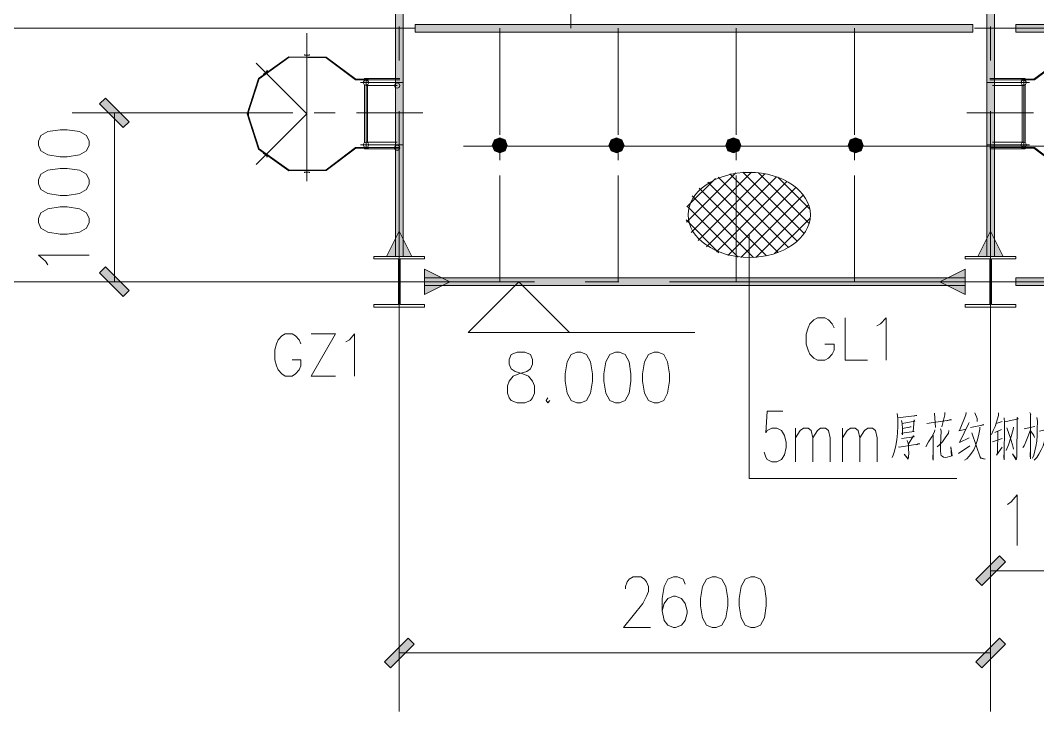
# Model space of a CAD drawing. Header units: millimetres. Extents: x 0 to 586, y 0 to 414.
# Drawn here: x 245.1 to 304.5, y 288.2 to 328.5 of the extents above; entities that cross this region are included whole.
import ezdxf

# ---------------------------------------------------------------- set-up
doc = ezdxf.new("R2010")
doc.units = ezdxf.units.MM

msp = doc.modelspace()

# ---------------------------------------------------------------- hatches: boundary and pattern name
h = msp.add_hatch(color=0)
h.dxf.hatch_style = 2
h.paths.add_polyline_path([(267.433778, 314.727167), (266.989278, 314.727167), (266.989278, 361.064528), (267.433778, 361.064528)])
h = msp.add_hatch(color=0)
h.dxf.hatch_style = 2
h.paths.add_polyline_path([(301.938972, 314.727167), (301.494472, 314.727167), (301.494472, 361.064528), (301.938972, 361.064528)])
h = msp.add_hatch(color=0)
h.dxf.hatch_style = 2
h.paths.add_polyline_path([(268.146389, 327.815222), (268.146389, 328.259722), (300.683083, 328.259722), (300.683083, 327.815222)])
h = msp.add_hatch(color=0)
h.dxf.hatch_style = 2
h.paths.add_polyline_path([(311.576861, 328.259722), (311.576861, 327.815222), (303.198389, 327.815222), (303.198389, 328.259722)])
h = msp.add_hatch(color=0)
h.dxf.hatch_style = 2
h.paths.add_polyline_path([(249.724333, 323.624222), (250.073583, 323.969944), (251.452944, 322.590583), (251.107222, 322.241333)])
h = msp.add_hatch(color=0)
h.dxf.hatch_style = 2
h.paths.add_polyline_path([(272.76425, 321.521667), (272.633722, 321.207694), (273.078222, 321.207694)])
h = msp.add_hatch(color=0)
h.dxf.hatch_style = 2
h.paths.add_polyline_path([(272.633722, 321.207694), (272.76425, 320.893722), (273.078222, 321.207694)])
h = msp.add_hatch(color=0)
h.dxf.hatch_style = 2
h.paths.add_polyline_path([(273.078222, 321.652194), (272.76425, 321.521667), (273.078222, 321.207694)])
h = msp.add_hatch(color=0)
h.dxf.hatch_style = 2
h.paths.add_polyline_path([(272.76425, 320.893722), (273.078222, 320.763194), (273.078222, 321.207694)])
h = msp.add_hatch(color=0)
h.dxf.hatch_style = 2
h.paths.add_polyline_path([(273.392194, 321.521667), (273.078222, 321.652194), (273.078222, 321.207694)])
h = msp.add_hatch(color=0)
h.dxf.hatch_style = 2
h.paths.add_polyline_path([(273.519194, 321.207694), (273.392194, 321.521667), (273.078222, 321.207694)])
h = msp.add_hatch(color=0)
h.dxf.hatch_style = 2
h.paths.add_polyline_path([(273.078222, 320.763194), (273.392194, 320.893722), (273.078222, 321.207694)])
h = msp.add_hatch(color=0)
h.dxf.hatch_style = 2
h.paths.add_polyline_path([(273.392194, 320.893722), (273.519194, 321.207694), (273.078222, 321.207694)])
h = msp.add_hatch(color=0)
h.dxf.hatch_style = 2
h.paths.add_polyline_path([(279.579917, 321.521667), (279.449389, 321.207694), (279.893889, 321.207694)])
h = msp.add_hatch(color=0)
h.dxf.hatch_style = 2
h.paths.add_polyline_path([(279.449389, 321.207694), (279.579917, 320.893722), (279.893889, 321.207694)])
h = msp.add_hatch(color=0)
h.dxf.hatch_style = 2
h.paths.add_polyline_path([(279.893889, 321.652194), (279.579917, 321.521667), (279.893889, 321.207694)])
h = msp.add_hatch(color=0)
h.dxf.hatch_style = 2
h.paths.add_polyline_path([(279.579917, 320.893722), (279.893889, 320.763194), (279.893889, 321.207694)])
h = msp.add_hatch(color=0)
h.dxf.hatch_style = 2
h.paths.add_polyline_path([(280.207861, 321.521667), (279.893889, 321.652194), (279.893889, 321.207694)])
h = msp.add_hatch(color=0)
h.dxf.hatch_style = 2
h.paths.add_polyline_path([(280.338389, 321.207694), (280.207861, 321.521667), (279.893889, 321.207694)])
h = msp.add_hatch(color=0)
h.dxf.hatch_style = 2
h.paths.add_polyline_path([(279.893889, 320.763194), (280.207861, 320.893722), (279.893889, 321.207694)])
h = msp.add_hatch(color=0)
h.dxf.hatch_style = 2
h.paths.add_polyline_path([(280.207861, 320.893722), (280.338389, 321.207694), (279.893889, 321.207694)])
h = msp.add_hatch(color=0)
h.dxf.hatch_style = 2
h.paths.add_polyline_path([(286.395583, 321.521667), (286.265056, 321.207694), (286.709556, 321.207694)])
h = msp.add_hatch(color=0)
h.dxf.hatch_style = 2
h.paths.add_polyline_path([(286.265056, 321.207694), (286.395583, 320.893722), (286.709556, 321.207694)])
h = msp.add_hatch(color=0)
h.dxf.hatch_style = 2
h.paths.add_polyline_path([(286.709556, 321.652194), (286.395583, 321.521667), (286.709556, 321.207694)])
h = msp.add_hatch(color=0)
h.dxf.hatch_style = 2
h.paths.add_polyline_path([(286.395583, 320.893722), (286.709556, 320.763194), (286.709556, 321.207694)])
h = msp.add_hatch(color=0)
h.dxf.hatch_style = 2
h.paths.add_polyline_path([(287.023528, 321.521667), (286.709556, 321.652194), (286.709556, 321.207694)])
h = msp.add_hatch(color=0)
h.dxf.hatch_style = 2
h.paths.add_polyline_path([(287.154056, 321.207694), (287.023528, 321.521667), (286.709556, 321.207694)])
h = msp.add_hatch(color=0)
h.dxf.hatch_style = 2
h.paths.add_polyline_path([(286.709556, 320.763194), (287.023528, 320.893722), (286.709556, 321.207694)])
h = msp.add_hatch(color=0)
h.dxf.hatch_style = 2
h.paths.add_polyline_path([(287.023528, 320.893722), (287.154056, 321.207694), (286.709556, 321.207694)])
h = msp.add_hatch(color=0)
h.dxf.hatch_style = 2
h.paths.add_polyline_path([(293.532278, 321.521667), (293.40175, 321.207694), (293.84625, 321.207694)])
h = msp.add_hatch(color=0)
h.dxf.hatch_style = 2
h.paths.add_polyline_path([(293.40175, 321.207694), (293.532278, 320.893722), (293.84625, 321.207694)])
h = msp.add_hatch(color=0)
h.dxf.hatch_style = 2
h.paths.add_polyline_path([(293.84625, 321.652194), (293.532278, 321.521667), (293.84625, 321.207694)])
h = msp.add_hatch(color=0)
h.dxf.hatch_style = 2
h.paths.add_polyline_path([(293.532278, 320.893722), (293.84625, 320.763194), (293.84625, 321.207694)])
h = msp.add_hatch(color=0)
h.dxf.hatch_style = 2
h.paths.add_polyline_path([(294.160222, 321.521667), (293.84625, 321.652194), (293.84625, 321.207694)])
h = msp.add_hatch(color=0)
h.dxf.hatch_style = 2
h.paths.add_polyline_path([(294.29075, 321.207694), (294.160222, 321.521667), (293.84625, 321.207694)])
h = msp.add_hatch(color=0)
h.dxf.hatch_style = 2
h.paths.add_polyline_path([(293.84625, 320.763194), (294.160222, 320.893722), (293.84625, 321.207694)])
h = msp.add_hatch(color=0)
h.dxf.hatch_style = 2
h.paths.add_polyline_path([(294.160222, 320.893722), (294.29075, 321.207694), (293.84625, 321.207694)])
h = msp.add_hatch(color=0)
h.dxf.hatch_style = 2
h.paths.add_polyline_path([(266.470694, 314.727167), (267.948833, 314.727167), (267.211528, 316.205306)])
h = msp.add_hatch(color=0)
h.dxf.hatch_style = 2
h.paths.add_polyline_path([(300.979417, 314.727167), (302.457556, 314.727167), (301.716722, 316.205306)])
h = msp.add_hatch(color=0)
h.dxf.hatch_style = 2
h.paths.add_polyline_path([(251.452944, 312.730444), (251.107222, 312.384722), (249.724333, 313.764083), (250.073583, 314.113333)])
h = msp.add_hatch(color=0)
h.dxf.hatch_style = 2
h.paths.add_polyline_path([(268.689667, 313.986333), (268.689667, 312.508194), (270.167806, 313.249028)])
h = msp.add_hatch(color=0)
h.dxf.hatch_style = 2
h.paths.add_polyline_path([(268.689667, 313.026778), (268.689667, 313.471278), (300.238583, 313.471278), (300.238583, 313.026778)])
h = msp.add_hatch(color=0)
h.dxf.hatch_style = 2
h.paths.add_polyline_path([(300.238583, 312.508194), (300.238583, 313.986333), (298.760444, 313.249028)])
h = msp.add_hatch(color=0)
h.dxf.hatch_style = 2
h.paths.add_polyline_path([(311.576861, 313.471278), (311.576861, 313.026778), (303.198389, 313.026778), (303.198389, 313.471278)])
h = msp.add_hatch(color=0)
h.dxf.hatch_style = 2
h.paths.add_polyline_path([(301.201667, 295.525472), (300.852417, 295.871194), (302.235306, 297.254083), (302.581028, 296.904833)])
h = msp.add_hatch(color=0)
h.dxf.hatch_style = 2
h.paths.add_polyline_path([(267.726583, 292.456306), (268.075833, 292.107056), (266.696472, 290.727694), (266.347222, 291.076944)])
h = msp.add_hatch(color=0)
h.dxf.hatch_style = 2
h.paths.add_polyline_path([(301.201667, 290.727694), (300.852417, 291.076944), (302.235306, 292.456306), (302.581028, 292.107056)])

# ---------------------------------------------------------------- linework, layer by layer
at = {"color": 0, "lineweight": 0}
for points in [[(267.433778, 314.727167), (266.989278, 314.727167), (266.989278, 361.064528), (267.433778, 361.064528)], [(301.938972, 314.727167), (301.494472, 314.727167), (301.494472, 361.064528), (301.938972, 361.064528)], [(268.146389, 327.815222), (268.146389, 328.259722), (300.683083, 328.259722), (300.683083, 327.815222)], [(311.576861, 328.259722), (311.576861, 327.815222), (303.198389, 327.815222), (303.198389, 328.259722)], [(265.116028, 324.869528), (265.161889, 324.978889), (265.274778, 325.02475), (265.387667, 324.978889), (265.433528, 324.869528), (265.387667, 324.756639), (265.274778, 324.710778), (265.161889, 324.756639)], [(266.932833, 324.696667), (266.978694, 324.806028), (267.088056, 324.851889), (267.200944, 324.806028), (267.246806, 324.696667), (267.200944, 324.583778), (267.088056, 324.537917), (266.978694, 324.583778)], [(303.494722, 324.869528), (303.544111, 324.978889), (303.653472, 325.02475), (303.766361, 324.978889), (303.812222, 324.869528), (303.766361, 324.756639), (303.653472, 324.710778), (303.544111, 324.756639)], [(249.724333, 323.624222), (250.073583, 323.969944), (251.452944, 322.590583), (251.107222, 322.241333)], [(246.154222, 321.218278), (246.295333, 320.883139), (246.715139, 320.657361), (247.420694, 320.544472), (247.844028, 320.544472), (248.546056, 320.657361), (248.969389, 320.883139), (249.1105, 321.218278), (249.1105, 321.444056), (248.969389, 321.782722), (248.546056, 322.0085), (247.844028, 322.121389), (247.420694, 322.121389), (246.715139, 322.0085), (246.295333, 321.782722), (246.154222, 321.444056)], [(265.116028, 321.239444), (265.161889, 321.352333), (265.274778, 321.398194), (265.387667, 321.352333), (265.433528, 321.239444), (265.387667, 321.130083), (265.274778, 321.084222), (265.161889, 321.130083)], [(266.932833, 321.066583), (266.978694, 321.179472), (267.088056, 321.225333), (267.200944, 321.179472), (267.246806, 321.066583), (267.200944, 320.953694), (267.088056, 320.907833), (266.978694, 320.953694)], [(272.76425, 321.521667), (272.633722, 321.207694), (273.078222, 321.207694)], [(272.633722, 321.207694), (272.76425, 320.893722), (273.078222, 321.207694)], [(273.078222, 321.652194), (272.76425, 321.521667), (273.078222, 321.207694)], [(272.76425, 320.893722), (273.078222, 320.763194), (273.078222, 321.207694)], [(273.392194, 321.521667), (273.078222, 321.652194), (273.078222, 321.207694)], [(273.519194, 321.207694), (273.392194, 321.521667), (273.078222, 321.207694)], [(273.078222, 320.763194), (273.392194, 320.893722), (273.078222, 321.207694)], [(273.392194, 320.893722), (273.519194, 321.207694), (273.078222, 321.207694)], [(279.579917, 321.521667), (279.449389, 321.207694), (279.893889, 321.207694)], [(279.449389, 321.207694), (279.579917, 320.893722), (279.893889, 321.207694)], [(279.893889, 321.652194), (279.579917, 321.521667), (279.893889, 321.207694)], [(279.579917, 320.893722), (279.893889, 320.763194), (279.893889, 321.207694)], [(280.207861, 321.521667), (279.893889, 321.652194), (279.893889, 321.207694)], [(280.338389, 321.207694), (280.207861, 321.521667), (279.893889, 321.207694)], [(279.893889, 320.763194), (280.207861, 320.893722), (279.893889, 321.207694)], [(280.207861, 320.893722), (280.338389, 321.207694), (279.893889, 321.207694)], [(286.395583, 321.521667), (286.265056, 321.207694), (286.709556, 321.207694)], [(286.265056, 321.207694), (286.395583, 320.893722), (286.709556, 321.207694)], [(286.709556, 321.652194), (286.395583, 321.521667), (286.709556, 321.207694)], [(286.395583, 320.893722), (286.709556, 320.763194), (286.709556, 321.207694)], [(287.023528, 321.521667), (286.709556, 321.652194), (286.709556, 321.207694)], [(287.154056, 321.207694), (287.023528, 321.521667), (286.709556, 321.207694)], [(286.709556, 320.763194), (287.023528, 320.893722), (286.709556, 321.207694)], [(287.023528, 320.893722), (287.154056, 321.207694), (286.709556, 321.207694)], [(293.532278, 321.521667), (293.40175, 321.207694), (293.84625, 321.207694)], [(293.40175, 321.207694), (293.532278, 320.893722), (293.84625, 321.207694)], [(293.84625, 321.652194), (293.532278, 321.521667), (293.84625, 321.207694)], [(293.532278, 320.893722), (293.84625, 320.763194), (293.84625, 321.207694)], [(294.160222, 321.521667), (293.84625, 321.652194), (293.84625, 321.207694)], [(294.29075, 321.207694), (294.160222, 321.521667), (293.84625, 321.207694)], [(293.84625, 320.763194), (294.160222, 320.893722), (293.84625, 321.207694)], [(294.160222, 320.893722), (294.29075, 321.207694), (293.84625, 321.207694)], [(303.494722, 321.239444), (303.544111, 321.352333), (303.653472, 321.398194), (303.766361, 321.352333), (303.812222, 321.239444), (303.766361, 321.130083), (303.653472, 321.084222), (303.544111, 321.130083)], [(246.154222, 318.967556), (246.295333, 318.628889), (246.715139, 318.403111), (247.420694, 318.290222), (247.844028, 318.290222), (248.546056, 318.403111), (248.969389, 318.628889), (249.1105, 318.967556), (249.1105, 319.189806), (248.969389, 319.528472), (248.546056, 319.75425), (247.844028, 319.867139), (247.420694, 319.867139), (246.715139, 319.75425), (246.295333, 319.528472), (246.154222, 319.189806)], [(246.154222, 316.713306), (246.295333, 316.374639), (246.715139, 316.148861), (247.420694, 316.035972), (247.844028, 316.035972), (248.546056, 316.148861), (248.969389, 316.374639), (249.1105, 316.713306), (249.1105, 316.939083), (248.969389, 317.274222), (248.546056, 317.5), (247.844028, 317.612889), (247.420694, 317.612889), (246.715139, 317.5), (246.295333, 317.274222), (246.154222, 316.939083)], [(266.470694, 314.727167), (267.948833, 314.727167), (267.211528, 316.205306)], [(300.979417, 314.727167), (302.457556, 314.727167), (301.716722, 316.205306)], [(251.452944, 312.730444), (251.107222, 312.384722), (249.724333, 313.764083), (250.073583, 314.113333)], [(268.689667, 313.986333), (268.689667, 312.508194), (270.167806, 313.249028)], [(268.689667, 313.026778), (268.689667, 313.471278), (300.238583, 313.471278), (300.238583, 313.026778)], [(300.238583, 312.508194), (300.238583, 313.986333), (298.760444, 313.249028)], [(311.576861, 313.471278), (311.576861, 313.026778), (303.198389, 313.026778), (303.198389, 313.471278)], [(274.087167, 309.146222), (273.7485, 309.005111), (273.635611, 308.722889), (273.635611, 308.444194), (273.7485, 308.161972), (273.974278, 308.020861), (274.425833, 307.87975), (274.7645, 307.738639), (274.98675, 307.456417), (275.099639, 307.174194), (275.099639, 306.750861), (274.98675, 306.472167), (274.877389, 306.331056), (274.538722, 306.189944), (274.087167, 306.189944), (273.7485, 306.331056), (273.635611, 306.472167), (273.522722, 306.750861), (273.522722, 307.174194), (273.635611, 307.456417), (273.861389, 307.738639), (274.200056, 307.87975), (274.651611, 308.020861), (274.877389, 308.161972), (274.98675, 308.444194), (274.98675, 308.722889), (274.877389, 309.005111), (274.538722, 309.146222)], [(277.579667, 309.146222), (277.241, 309.005111), (277.015222, 308.581778), (276.902333, 307.87975), (276.902333, 307.456417), (277.015222, 306.750861), (277.241, 306.331056), (277.579667, 306.189944), (277.805444, 306.189944), (278.144111, 306.331056), (278.369889, 306.750861), (278.482778, 307.456417), (278.482778, 307.87975), (278.369889, 308.581778), (278.144111, 309.005111), (277.805444, 309.146222)], [(279.833917, 309.146222), (279.49525, 309.005111), (279.269472, 308.581778), (279.156583, 307.87975), (279.156583, 307.456417), (279.269472, 306.750861), (279.49525, 306.331056), (279.833917, 306.189944), (280.059694, 306.189944), (280.398361, 306.331056), (280.620611, 306.750861), (280.7335, 307.456417), (280.7335, 307.87975), (280.620611, 308.581778), (280.398361, 309.005111), (280.059694, 309.146222)], [(282.088167, 309.146222), (281.7495, 309.005111), (281.523722, 308.581778), (281.410833, 307.87975), (281.410833, 307.456417), (281.523722, 306.750861), (281.7495, 306.331056), (282.088167, 306.189944), (282.313944, 306.189944), (282.649083, 306.331056), (282.874861, 306.750861), (282.98775, 307.456417), (282.98775, 307.87975), (282.874861, 308.581778), (282.649083, 309.005111), (282.313944, 309.146222)], [(301.201667, 295.525472), (300.852417, 295.871194), (302.235306, 297.254083), (302.581028, 296.904833)], [(285.478361, 296.029944), (285.139694, 295.888833), (284.913917, 295.4655), (284.801028, 294.759944), (284.801028, 294.340139), (284.913917, 293.634583), (285.139694, 293.21125), (285.478361, 293.070139), (285.704139, 293.070139), (286.042806, 293.21125), (286.268583, 293.634583), (286.381472, 294.340139), (286.381472, 294.759944), (286.268583, 295.4655), (286.042806, 295.888833), (285.704139, 296.029944)], [(287.732611, 296.029944), (287.393944, 295.888833), (287.168167, 295.4655), (287.055278, 294.759944), (287.055278, 294.340139), (287.168167, 293.634583), (287.393944, 293.21125), (287.732611, 293.070139), (287.958389, 293.070139), (288.297056, 293.21125), (288.519306, 293.634583), (288.632194, 294.340139), (288.632194, 294.759944), (288.519306, 295.4655), (288.297056, 295.888833), (287.958389, 296.029944)], [(267.726583, 292.456306), (268.075833, 292.107056), (266.696472, 290.727694), (266.347222, 291.076944)], [(301.201667, 290.727694), (300.852417, 291.076944), (302.235306, 292.456306), (302.581028, 292.107056)]]:
    msp.add_lwpolyline(points, close=True, dxfattribs=at)
for points in [[(277.223361, 334.715556), (277.223361, 328.037472)], [(268.146389, 328.037472), (239.4585, 328.037472)], [(261.824611, 327.758778), (261.824611, 319.122778)], [(267.211528, 326.16775), (267.211528, 328.139778)], [(273.078222, 321.825056), (273.078222, 328.037472)], [(279.978556, 321.825056), (279.978556, 328.037472)], [(286.878889, 321.825056), (286.878889, 328.037472)], [(293.78275, 321.825056), (293.78275, 328.037472)], [(300.781861, 328.037472), (343.662, 328.037472)], [(301.716722, 326.16775), (301.716722, 328.139778)], [(261.676444, 326.502889), (261.676444, 326.464083)], [(261.972778, 326.502889), (261.972778, 326.464083)], [(264.675056, 325.067083), (262.939389, 326.361778), (260.769806, 326.382944), (259.009444, 325.116472), (258.335639, 323.05625), (259.009444, 320.9925), (260.769806, 319.726028), (262.939389, 319.747194), (264.675056, 321.041889)], [(264.657417, 325.02475), (262.939389, 326.319444), (260.790972, 326.347667), (259.041194, 325.095306), (258.374444, 323.05625), (259.041194, 321.013667), (260.790972, 319.761306), (262.939389, 319.789528), (264.657417, 321.084222)], [(258.864806, 326.012528), (261.824611, 323.05625)], [(261.972778, 326.464083), (261.676444, 326.464083)], [(304.253194, 321.041889), (305.992389, 319.747194), (308.158444, 319.726028), (309.922333, 320.9925), (310.596139, 323.05625), (309.922333, 325.116472), (308.158444, 326.382944), (305.992389, 326.361778), (304.253194, 325.067083)], [(304.274361, 321.084222), (305.988861, 319.789528), (308.137278, 319.761306), (309.887056, 321.013667), (310.553806, 323.05625), (309.887056, 325.095306), (308.137278, 326.347667), (305.988861, 326.319444), (304.274361, 325.02475)], [(259.281083, 325.388111), (259.309306, 325.359889)], [(259.517444, 325.568028), (259.309306, 325.359889)], [(259.489222, 325.59625), (259.517444, 325.568028)], [(264.657417, 325.02475), (265.391194, 325.02475)], [(264.675056, 325.067083), (265.183056, 325.067083)], [(264.946694, 324.869528), (267.394972, 324.869528)], [(265.183056, 325.105889), (265.183056, 325.02475)], [(265.183056, 325.105889), (267.246806, 325.105889)], [(265.183056, 325.067083), (265.391194, 325.067083)], [(265.186583, 324.739), (265.186583, 321.369972)], [(265.274778, 325.02475), (267.246806, 325.02475)], [(265.274778, 325.02475), (265.274778, 321.084222)], [(265.362972, 324.739), (265.362972, 321.369972)], [(265.391194, 325.02475), (265.391194, 325.067083)], [(303.981556, 324.869528), (301.533278, 324.869528)], [(303.745194, 325.105889), (301.681444, 325.105889)], [(303.653472, 325.02475), (301.681444, 325.02475)], [(303.745194, 325.067083), (303.540583, 325.067083)], [(303.540583, 325.02475), (303.540583, 325.067083)], [(304.274361, 325.02475), (303.540583, 325.02475)], [(303.565278, 324.739), (303.565278, 321.369972)], [(303.653472, 325.02475), (303.653472, 321.084222)], [(303.741667, 324.739), (303.741667, 321.369972)], [(303.745194, 325.105889), (303.745194, 325.02475)], [(304.253194, 325.067083), (303.745194, 325.067083)], [(265.274778, 324.710778), (267.088056, 324.710778)], [(303.653472, 324.710778), (301.840194, 324.710778)], [(257.129139, 323.105639), (248.12625, 323.105639)], [(250.588639, 323.116222), (250.588639, 323.126806)], [(250.588639, 313.249028), (250.588639, 323.105639)], [(257.129139, 323.105639), (261.013222, 323.105639)], [(258.377972, 323.200889), (258.416778, 323.200889)], [(258.416778, 323.200889), (258.416778, 322.908083)], [(258.864806, 320.096444), (261.824611, 323.05625)], [(262.247944, 323.105639), (263.479139, 323.105639)], [(264.713861, 323.105639), (268.597944, 323.105639)], [(267.211528, 291.761333), (267.211528, 323.207944)], [(304.217917, 323.105639), (300.330306, 323.105639)], [(301.716722, 291.761333), (301.716722, 323.207944)], [(258.377972, 322.908083), (258.416778, 322.908083)], [(264.946694, 321.239444), (267.394972, 321.239444)], [(265.274778, 321.398194), (267.088056, 321.398194)], [(270.965083, 321.158306), (305.590222, 321.158306)], [(303.981556, 321.239444), (301.533278, 321.239444)], [(303.653472, 321.398194), (301.840194, 321.398194)], [(259.281083, 320.720861), (259.309306, 320.749083)], [(259.309306, 320.749083), (259.517444, 320.540944)], [(264.657417, 321.084222), (265.391194, 321.084222)], [(264.675056, 321.041889), (265.274778, 321.041889)], [(265.183056, 321.003083), (265.183056, 321.084222)], [(265.183056, 321.041889), (265.391194, 321.041889)], [(265.183056, 321.003083), (267.246806, 321.003083)], [(265.274778, 321.084222), (267.246806, 321.084222)], [(265.391194, 321.084222), (265.391194, 321.041889)], [(273.078222, 320.346917), (273.078222, 320.939583)], [(279.978556, 320.346917), (279.978556, 320.939583)], [(286.878889, 320.346917), (286.878889, 320.939583)], [(293.78275, 320.346917), (293.78275, 320.939583)], [(303.653472, 321.084222), (301.681444, 321.084222)], [(303.745194, 321.003083), (301.681444, 321.003083)], [(304.274361, 321.084222), (303.540583, 321.084222)], [(303.540583, 321.084222), (303.540583, 321.041889)], [(303.745194, 321.041889), (303.540583, 321.041889)], [(304.253194, 321.041889), (303.653472, 321.041889)], [(303.745194, 321.003083), (303.745194, 321.084222)], [(259.489222, 320.512722), (259.517444, 320.540944)], [(261.676444, 319.644889), (261.972778, 319.644889)], [(261.676444, 319.606083), (261.676444, 319.644889)], [(261.972778, 319.606083), (261.972778, 319.644889)], [(273.078222, 313.249028), (273.078222, 319.457917)], [(279.978556, 313.249028), (279.978556, 319.457917)], [(283.982583, 316.730944), (286.854194, 319.602556)], [(284.250694, 316.127694), (287.771417, 319.648417)], [(284.652861, 315.6585), (288.547528, 319.556694)], [(290.424306, 315.616167), (286.501417, 319.539056)], [(286.878889, 313.249028), (286.878889, 319.457917)], [(290.844111, 316.067722), (287.266944, 319.644889)], [(291.122806, 316.660389), (288.170056, 319.613139)], [(293.78275, 313.249028), (293.78275, 319.457917)], [(283.996694, 317.616417), (285.658278, 319.281528)], [(285.150278, 315.288083), (289.235444, 319.369722)], [(289.330694, 314.967056), (285.227889, 319.066333)], [(285.728833, 314.99175), (289.838694, 319.105139)], [(289.919833, 315.249278), (285.820556, 319.345028)], [(291.165139, 317.485889), (289.309528, 319.345028)], [(287.891361, 314.660139), (284.300083, 318.254944)], [(288.653361, 314.7695), (284.719889, 318.702972)], [(286.395583, 314.787139), (290.35375, 318.748833)], [(287.150528, 314.670722), (290.784139, 318.307861)], [(286.995306, 314.684833), (284.014333, 317.669333)], [(288.025417, 314.67425), (291.091056, 317.739889)], [(285.869944, 314.942361), (283.957889, 316.854417)], [(289.1155, 314.8965), (291.182778, 316.96025)], [(287.62325, 301.769639), (287.62325, 316.004222)], [(246.715139, 314.233278), (246.577556, 314.459056), (246.154222, 314.797722), (249.1105, 314.797722)], [(265.733389, 314.727167), (265.733389, 314.579)], [(268.689667, 314.727167), (265.733389, 314.727167)], [(268.689667, 314.579), (268.689667, 314.727167)], [(300.238583, 314.727167), (300.238583, 314.579)], [(303.198389, 314.727167), (300.238583, 314.727167)], [(303.198389, 314.579), (303.198389, 314.727167)], [(265.733389, 314.579), (267.162139, 314.579)], [(267.162139, 314.579), (267.162139, 311.915528)], [(267.260917, 311.915528), (267.260917, 314.579)], [(267.260917, 314.579), (268.689667, 314.579)], [(300.238583, 314.579), (301.667333, 314.579)], [(301.667333, 314.579), (301.667333, 311.915528)], [(301.766111, 311.915528), (301.766111, 314.579)], [(301.766111, 314.579), (303.198389, 314.579)], [(216.609083, 313.249028), (257.351389, 313.249028)], [(245.519222, 313.249028), (275.099639, 313.249028)], [(267.895917, 313.249028), (248.12625, 313.249028)], [(250.588639, 313.238444), (250.588639, 313.227861)], [(271.226139, 310.289222), (274.182417, 313.249028)], [(274.182417, 313.249028), (277.142222, 310.289222)], [(278.055917, 313.249028), (280.027944, 313.249028)], [(282.984222, 313.249028), (301.716722, 313.249028)], [(301.032333, 313.249028), (334.990722, 313.249028)], [(265.733389, 311.915528), (267.162139, 311.915528)], [(265.733389, 311.915528), (265.733389, 311.767361)], [(265.733389, 311.767361), (268.689667, 311.767361)], [(267.260917, 311.915528), (268.689667, 311.915528)], [(268.689667, 311.767361), (268.689667, 311.915528)], [(300.238583, 311.915528), (301.667333, 311.915528)], [(300.238583, 311.915528), (300.238583, 311.767361)], [(300.238583, 311.767361), (303.198389, 311.767361)], [(301.766111, 311.915528), (303.198389, 311.915528)], [(303.198389, 311.767361), (303.198389, 311.915528)], [(292.590361, 310.553806), (292.481, 310.790167), (292.262278, 311.023), (292.047083, 311.139417), (291.613167, 311.139417), (291.397972, 311.023), (291.17925, 310.790167), (291.073417, 310.553806), (290.964056, 310.201028), (290.964056, 309.615417), (291.073417, 309.262639), (291.17925, 309.029806), (291.397972, 308.793444), (291.613167, 308.677028), (292.047083, 308.677028), (292.262278, 308.793444), (292.481, 309.029806), (292.590361, 309.262639), (292.590361, 309.615417), (292.047083, 309.615417)], [(293.239472, 311.139417), (293.239472, 308.677028), (294.537694, 308.677028)], [(295.080972, 310.670222), (295.296167, 310.790167), (295.620722, 311.139417), (295.620722, 308.677028)], [(261.471833, 309.629528), (261.369528, 309.862361), (261.164917, 310.098722), (260.963833, 310.215139), (260.558139, 310.215139), (260.357056, 310.098722), (260.152444, 309.862361), (260.053667, 309.629528), (259.951361, 309.27675), (259.951361, 308.687611), (260.053667, 308.338361), (260.152444, 308.102), (260.357056, 307.869167), (260.558139, 307.749222), (260.963833, 307.749222), (261.164917, 307.869167), (261.369528, 308.102), (261.471833, 308.338361), (261.471833, 308.687611), (260.963833, 308.687611)], [(262.078611, 310.215139), (263.496778, 310.215139), (262.078611, 307.749222), (263.496778, 307.749222)], [(264.103556, 309.745944), (264.304639, 309.862361), (264.608028, 310.215139), (264.608028, 307.749222)], [(277.142222, 310.289222), (271.226139, 310.289222)], [(274.182417, 310.289222), (284.455306, 310.289222)], [(275.889861, 306.472167), (275.776972, 306.331056), (275.889861, 306.189944), (276.00275, 306.331056)], [(301.716722, 306.803778), (301.716722, 293.923861)], [(289.605861, 305.696056), (288.688639, 305.696056), (288.596917, 304.429583), (288.688639, 304.570694), (288.963806, 304.708278), (289.238972, 304.708278), (289.514139, 304.570694), (289.697583, 304.288472), (289.789306, 303.865139), (289.789306, 303.582917), (289.697583, 303.159583), (289.514139, 302.877361), (289.238972, 302.739778), (288.963806, 302.739778), (288.688639, 302.877361), (288.596917, 303.018472), (288.505194, 303.300694)], [(296.269833, 305.554944), (296.301583, 305.27625), (296.301583, 304.835278), (296.283944, 304.415472), (296.255722, 304.020361), (296.19575, 303.692278), (296.118139, 303.367722), (296.044056, 303.134889), (295.980556, 302.993778)], [(296.315694, 305.300944), (297.419889, 305.438528), (297.359917, 305.438528), (297.239972, 305.417361)], [(296.527361, 305.159833), (296.559111, 304.972861), (296.573222, 304.669472), (296.573222, 304.320222), (296.541472, 304.415472), (297.254083, 304.507194), (297.194111, 304.507194), (297.268194, 305.184528), (297.299944, 305.113972), (296.559111, 304.972861)], [(297.994917, 304.972861), (299.43425, 305.184528), (299.374278, 305.205694), (299.162611, 305.135139)], [(298.45, 305.579639), (298.509972, 304.740028)], [(299.056778, 305.6255), (299.056778, 305.487917), (298.873333, 304.785889)], [(300.295028, 305.6255), (300.266806, 305.487917), (299.903444, 304.57775), (299.857583, 304.553056), (300.295028, 304.648306)], [(300.795972, 305.604333), (300.933556, 305.27625), (300.933556, 305.089278)], [(302.189444, 305.604333), (302.189444, 305.438528), (301.977778, 304.810583), (301.871944, 304.57775), (301.780222, 304.344917)], [(302.506944, 305.300944), (302.538694, 305.043417), (302.521056, 302.856194), (302.492833, 303.039639), (302.521056, 303.297167)], [(302.552806, 305.068111), (303.325389, 305.255083), (303.279528, 305.322111), (303.261889, 305.113972), (303.247778, 303.039639), (303.233667, 302.923222), (303.219556, 302.856194), (302.99025, 303.205444), (303.233667, 302.902056)], [(304.00625, 305.6255), (304.066222, 305.509083), (304.052111, 305.533778), (304.052111, 302.923222), (304.020361, 303.110194), (304.034472, 303.297167)], [(304.415472, 305.322111), (304.457806, 305.113972), (304.443694, 304.648306), (304.429583, 304.274361), (304.415472, 303.949806), (304.369611, 303.646417), (304.309639, 303.388889), (304.246139, 303.134889), (304.172056, 302.947917)], [(290.336111, 302.739778), (290.336111, 304.708278)], [(290.336111, 304.147361), (290.611278, 304.570694), (290.794722, 304.708278), (291.069889, 304.708278), (291.253333, 304.570694), (291.345056, 304.147361), (291.345056, 302.739778)], [(291.345056, 304.147361), (291.620222, 304.570694), (291.803667, 304.708278), (292.078833, 304.708278), (292.25875, 304.570694), (292.350472, 304.147361), (292.350472, 302.739778)], [(293.08425, 302.739778), (293.08425, 304.708278)], [(293.08425, 304.147361), (293.359417, 304.570694), (293.542861, 304.708278), (293.818028, 304.708278), (294.001472, 304.570694), (294.089667, 304.147361), (294.089667, 302.739778)], [(294.089667, 304.147361), (294.364833, 304.570694), (294.548278, 304.708278), (294.823444, 304.708278), (295.006889, 304.570694), (295.098611, 304.147361), (295.098611, 302.739778)], [(296.573222, 304.694167), (297.088278, 304.785889), (297.028306, 304.785889), (296.950694, 304.740028)], [(298.464111, 304.602444), (298.45, 304.486028), (298.298306, 304.203806), (298.10075, 303.903944), (297.934944, 303.621722)], [(299.282556, 304.57775), (299.268444, 304.415472), (299.070889, 304.136778), (298.905083, 303.903944), (298.721639, 303.716972), (298.601694, 303.621722)], [(298.79925, 304.669472), (298.827472, 304.553056), (298.79925, 303.716972), (298.79925, 303.388889), (298.813361, 303.18075), (298.841583, 303.110194), (298.887444, 303.064333), (298.979167, 303.018472), (299.099111, 302.993778), (299.4025, 303.064333), (299.480111, 303.089028), (299.4025, 303.621722), (299.448361, 303.089028)], [(300.464361, 305.043417), (300.432611, 304.951694), (299.931667, 303.903944), (299.903444, 303.87925), (300.464361, 304.136778)], [(301.08525, 304.764722), (301.08525, 304.648306), (301.007639, 304.253194), (300.933556, 303.970972), (300.841833, 303.671111), (300.736, 303.438278), (300.598417, 303.251306), (300.464361, 303.064333), (300.326778, 302.923222), (300.189194, 302.8315)], [(300.552556, 304.740028), (301.325139, 304.902306), (301.279278, 304.927), (301.173444, 304.856444)], [(302.35525, 304.623611), (301.960139, 304.461333)], [(302.03775, 304.972861), (302.401111, 305.089278)], [(303.050222, 304.764722), (303.036111, 304.623611), (302.930278, 304.2285), (302.764472, 303.738139), (302.626889, 303.413583)], [(302.658639, 304.718861), (302.898528, 304.066222), (302.898528, 304.041528), (302.99025, 303.738139), (303.036111, 303.575861), (303.050222, 303.484139)], [(304.052111, 304.602444), (303.900417, 304.203806), (303.776944, 303.903944), (303.671111, 303.671111), (303.611139, 303.575861)], [(303.671111, 304.669472), (304.309639, 304.810583)], [(304.567167, 304.531889), (305.078694, 304.648306), (305.036361, 304.740028), (305.004611, 304.57775), (304.944639, 304.203806), (304.867028, 303.949806), (304.778833, 303.671111), (304.673, 303.438278), (304.535417, 303.18075), (304.415472, 302.993778), (304.263778, 302.8315)], [(296.51325, 304.112083), (297.254083, 304.203806), (297.222333, 304.253194), (296.922472, 303.787528)], [(296.844861, 303.995667), (296.904833, 303.833389), (296.936583, 303.692278), (296.936583, 303.505306), (296.950694, 303.251306), (296.936583, 303.039639), (296.904833, 302.902056), (296.679056, 303.18075), (296.904833, 302.923222)], [(298.372389, 304.299056), (298.372389, 303.156056), (298.372389, 302.8315), (298.344167, 302.923222), (298.358278, 303.134889)], [(300.630167, 304.436639), (301.127583, 302.947917), (301.40275, 302.902056), (301.145222, 302.972611), (301.067611, 303.110194)], [(302.401111, 304.112083), (301.826083, 303.903944)], [(302.143583, 304.507194), (302.129472, 303.226611), (302.065972, 303.134889), (302.401111, 303.600556)], [(304.066222, 304.531889), (304.246139, 304.274361), (304.292, 304.157944)], [(296.343917, 303.621722), (296.375667, 303.600556), (297.585694, 303.787528), (297.4975, 303.787528), (297.391667, 303.738139)], [(299.843472, 303.226611), (300.506694, 303.671111)], [(287.62325, 301.769639), (299.741167, 301.769639)], [(302.7045, 300.263278), (302.930278, 300.400861), (303.268944, 300.824194), (303.268944, 297.867917)], [(267.211528, 288.166528), (267.211528, 299.007389)], [(267.211528, 299.007389), (267.211528, 289.126083)], [(301.716722, 299.007389), (301.716722, 289.126083)], [(301.716722, 288.166528), (301.716722, 299.007389)], [(301.709667, 296.389778), (301.699083, 296.389778)], [(311.576861, 296.389778), (301.716722, 296.389778)], [(280.408944, 295.324389), (280.408944, 295.4655), (280.521833, 295.747722), (280.634722, 295.888833), (280.8605, 296.029944), (281.308528, 296.029944), (281.534306, 295.888833), (281.647194, 295.747722), (281.760083, 295.4655), (281.760083, 295.183278), (281.647194, 294.901056), (281.421417, 294.477722), (280.296056, 293.070139), (281.872972, 293.070139)], [(283.901444, 295.606611), (283.788556, 295.888833), (283.449889, 296.029944), (283.224111, 296.029944), (282.885444, 295.888833), (282.663194, 295.4655), (282.550306, 294.759944), (282.550306, 294.057917), (282.663194, 293.493472), (282.885444, 293.21125), (283.224111, 293.070139), (283.337, 293.070139), (283.675667, 293.21125), (283.901444, 293.493472), (284.014333, 293.916806), (284.014333, 294.057917), (283.901444, 294.477722), (283.675667, 294.759944), (283.337, 294.901056), (283.224111, 294.901056), (282.885444, 294.759944), (282.663194, 294.477722), (282.550306, 294.057917)], [(301.709667, 291.592), (267.222111, 291.592)]]:
    msp.add_lwpolyline(points, dxfattribs=at)
msp.add_ellipse((287.637361, 317.152514), major_axis=(3.566583, 0), ratio=0.694857, start_param=0, end_param=6.283185, dxfattribs=at)

doc.saveas('drawing.dxf')
